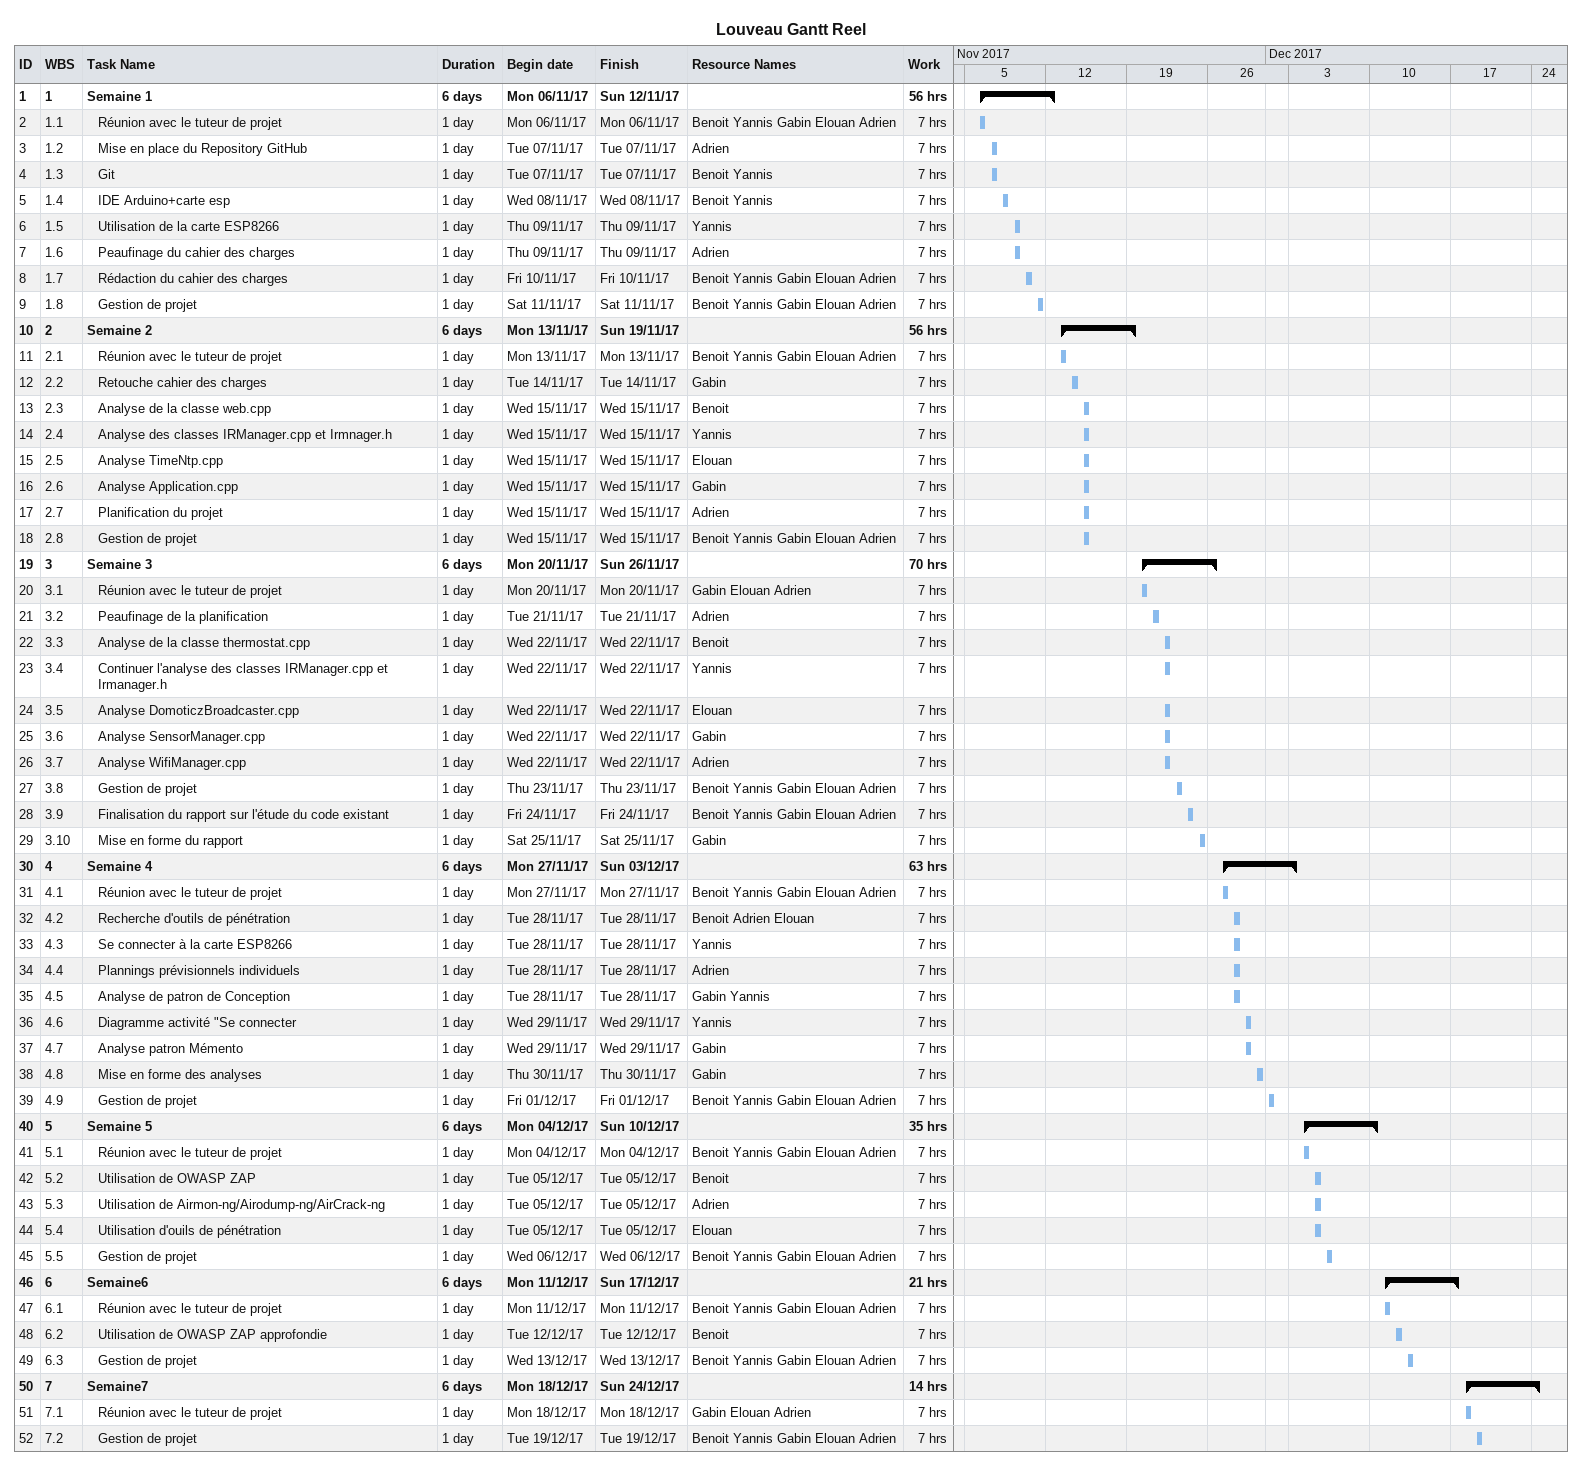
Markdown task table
Louveau Gantt Reel

| ID | WBS | Task | Duration | Start | Finish | Resources | Work (h) |
|---|---|---|---|---|---|---|---|
| 1 | 1 | **Semaine 1** | 6d | 2017-11-06 | 2017-11-12 |  | 56 |
| 2 | 1.1 | Réunion avec le tuteur de projet | 1d | 2017-11-06 | 2017-11-06 | Benoit Yannis Gabin Elouan Adrien | 7 |
| 3 | 1.2 | Mise en place du Repository GitHub | 1d | 2017-11-07 | 2017-11-07 | Adrien | 7 |
| 4 | 1.3 | Git | 1d | 2017-11-07 | 2017-11-07 | Benoit Yannis | 7 |
| 5 | 1.4 | IDE Arduino+carte esp | 1d | 2017-11-08 | 2017-11-08 | Benoit Yannis | 7 |
| 6 | 1.5 | Utilisation de la carte ESP8266 | 1d | 2017-11-09 | 2017-11-09 | Yannis | 7 |
| 7 | 1.6 | Peaufinage du cahier des charges | 1d | 2017-11-09 | 2017-11-09 | Adrien | 7 |
| 8 | 1.7 | Rédaction du cahier des charges | 1d | 2017-11-10 | 2017-11-10 | Benoit Yannis Gabin Elouan Adrien | 7 |
| 9 | 1.8 | Gestion de projet | 1d | 2017-11-11 | 2017-11-11 | Benoit Yannis Gabin Elouan Adrien | 7 |
| 10 | 2 | **Semaine 2** | 6d | 2017-11-13 | 2017-11-19 |  | 56 |
| 11 | 2.1 | Réunion avec le tuteur de projet | 1d | 2017-11-13 | 2017-11-13 | Benoit Yannis Gabin Elouan Adrien | 7 |
| 12 | 2.2 | Retouche cahier des charges | 1d | 2017-11-14 | 2017-11-14 | Gabin | 7 |
| 13 | 2.3 | Analyse de la classe web.cpp | 1d | 2017-11-15 | 2017-11-15 | Benoit | 7 |
| 14 | 2.4 | Analyse des classes IRManager.cpp et Irmnager.h | 1d | 2017-11-15 | 2017-11-15 | Yannis | 7 |
| 15 | 2.5 | Analyse TimeNtp.cpp | 1d | 2017-11-15 | 2017-11-15 | Elouan | 7 |
| 16 | 2.6 | Analyse Application.cpp | 1d | 2017-11-15 | 2017-11-15 | Gabin | 7 |
| 17 | 2.7 | Planification du projet | 1d | 2017-11-15 | 2017-11-15 | Adrien | 7 |
| 18 | 2.8 | Gestion de projet | 1d | 2017-11-15 | 2017-11-15 | Benoit Yannis Gabin Elouan Adrien | 7 |
| 19 | 3 | **Semaine 3** | 6d | 2017-11-20 | 2017-11-26 |  | 70 |
| 20 | 3.1 | Réunion avec le tuteur de projet | 1d | 2017-11-20 | 2017-11-20 | Gabin Elouan Adrien | 7 |
| 21 | 3.2 | Peaufinage de la planification | 1d | 2017-11-21 | 2017-11-21 | Adrien | 7 |
| 22 | 3.3 | Analyse de la classe thermostat.cpp | 1d | 2017-11-22 | 2017-11-22 | Benoit | 7 |
| 23 | 3.4 | Continuer l'analyse des classes IRManager.cpp et Irmanager.h | 1d | 2017-11-22 | 2017-11-22 | Yannis | 7 |
| 24 | 3.5 | Analyse DomoticzBroadcaster.cpp | 1d | 2017-11-22 | 2017-11-22 | Elouan | 7 |
| 25 | 3.6 | Analyse SensorManager.cpp | 1d | 2017-11-22 | 2017-11-22 | Gabin | 7 |
| 26 | 3.7 | Analyse WifiManager.cpp | 1d | 2017-11-22 | 2017-11-22 | Adrien | 7 |
| 27 | 3.8 | Gestion de projet | 1d | 2017-11-23 | 2017-11-23 | Benoit Yannis Gabin Elouan Adrien | 7 |
| 28 | 3.9 | Finalisation du rapport sur l'étude du code existant | 1d | 2017-11-24 | 2017-11-24 | Benoit Yannis Gabin Elouan Adrien | 7 |
| 29 | 3.10 | Mise en forme du rapport | 1d | 2017-11-25 | 2017-11-25 | Gabin | 7 |
| 30 | 4 | **Semaine 4** | 6d | 2017-11-27 | 2017-12-03 |  | 63 |
| 31 | 4.1 | Réunion avec le tuteur de projet | 1d | 2017-11-27 | 2017-11-27 | Benoit Yannis Gabin Elouan Adrien | 7 |
| 32 | 4.2 | Recherche d'outils de pénétration | 1d | 2017-11-28 | 2017-11-28 | Benoit Adrien Elouan | 7 |
| 33 | 4.3 | Se connecter à la carte ESP8266 | 1d | 2017-11-28 | 2017-11-28 | Yannis | 7 |
| 34 | 4.4 | Plannings prévisionnels individuels | 1d | 2017-11-28 | 2017-11-28 | Adrien | 7 |
| 35 | 4.5 | Analyse de patron de Conception | 1d | 2017-11-28 | 2017-11-28 | Gabin Yannis | 7 |
| 36 | 4.6 | Diagramme activité "Se connecter | 1d | 2017-11-29 | 2017-11-29 | Yannis | 7 |
| 37 | 4.7 | Analyse patron Mémento | 1d | 2017-11-29 | 2017-11-29 | Gabin | 7 |
| 38 | 4.8 | Mise en forme des analyses | 1d | 2017-11-30 | 2017-11-30 | Gabin | 7 |
| 39 | 4.9 | Gestion de projet | 1d | 2017-12-01 | 2017-12-01 | Benoit Yannis Gabin Elouan Adrien | 7 |
| 40 | 5 | **Semaine 5** | 6d | 2017-12-04 | 2017-12-10 |  | 35 |
| 41 | 5.1 | Réunion avec le tuteur de projet | 1d | 2017-12-04 | 2017-12-04 | Benoit Yannis Gabin Elouan Adrien | 7 |
| 42 | 5.2 | Utilisation de OWASP ZAP | 1d | 2017-12-05 | 2017-12-05 | Benoit | 7 |
| 43 | 5.3 | Utilisation de Airmon-ng/Airodump-ng/AirCrack-ng | 1d | 2017-12-05 | 2017-12-05 | Adrien | 7 |
| 44 | 5.4 | Utilisation d'ouils de pénétration | 1d | 2017-12-05 | 2017-12-05 | Elouan | 7 |
| 45 | 5.5 | Gestion de projet | 1d | 2017-12-06 | 2017-12-06 | Benoit Yannis Gabin Elouan Adrien | 7 |
| 46 | 6 | **Semaine6** | 6d | 2017-12-11 | 2017-12-17 |  | 21 |
| 47 | 6.1 | Réunion avec le tuteur de projet | 1d | 2017-12-11 | 2017-12-11 | Benoit Yannis Gabin Elouan Adrien | 7 |
| 48 | 6.2 | Utilisation de OWASP ZAP approfondie | 1d | 2017-12-12 | 2017-12-12 | Benoit | 7 |
| 49 | 6.3 | Gestion de projet | 1d | 2017-12-13 | 2017-12-13 | Benoit Yannis Gabin Elouan Adrien | 7 |
| 50 | 7 | **Semaine7** | 6d | 2017-12-18 | 2017-12-24 |  | 14 |
| 51 | 7.1 | Réunion avec le tuteur de projet | 1d | 2017-12-18 | 2017-12-18 | Gabin Elouan Adrien | 7 |
| 52 | 7.2 | Gestion de projet | 1d | 2017-12-19 | 2017-12-19 | Benoit Yannis Gabin Elouan Adrien | 7 |
